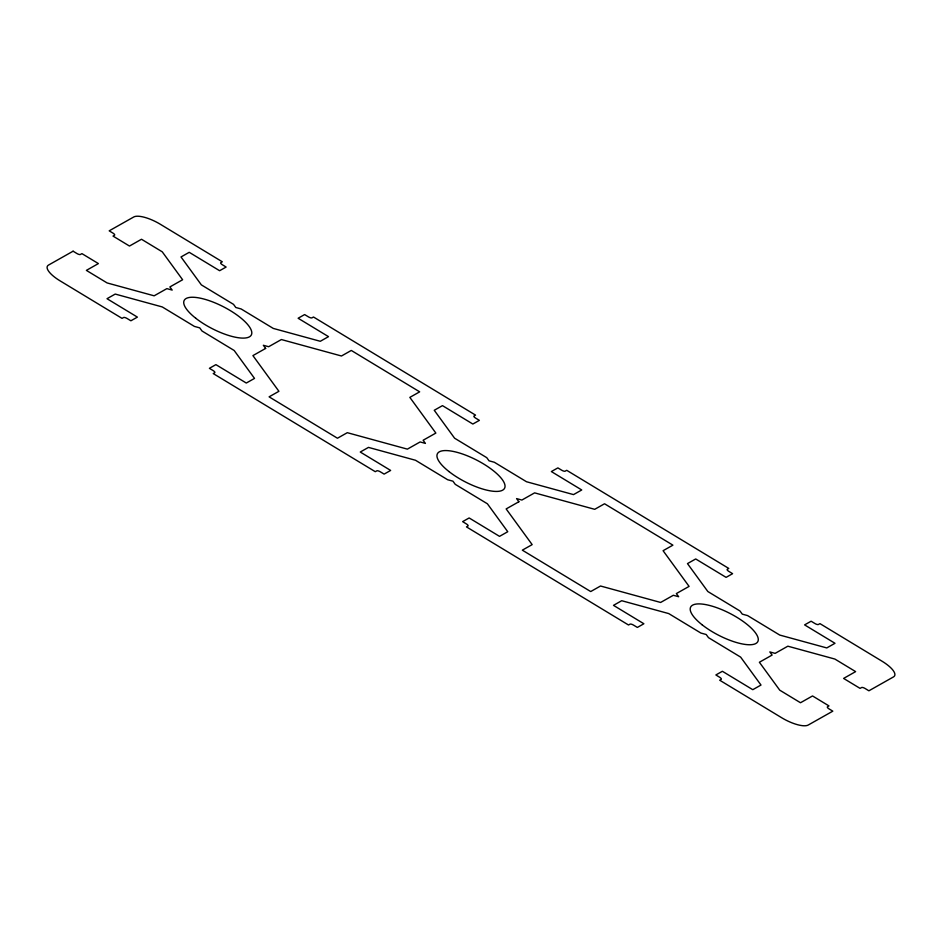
<?xml version="1.0" encoding="UTF-8"?>
<svg xmlns="http://www.w3.org/2000/svg" width="942" height="942" viewBox="0 0 942 942"><rect width="100%" height="100%" fill="white"/><g stroke="black" fill="none" stroke-linecap="round" stroke-linejoin="round"><path stroke-width="1.41" d="M73.099 251.196L48.537 265.067A22.655 7.371 27.2 0 0 60.005 280.81L122.048 318.372L123.555 317.525A3.014 0.989 27.2 0 1 127.088 318.49L130.891 320.786L137.402 317.113L107.011 298.708L115.23 294.069L162.26 306.939L194.417 326.415L199.716 327.863L202.012 331.007L234.169 350.483L254.517 378.401L246.298 383.041L215.906 364.636L209.395 368.322L213.186 370.618A3.014 0.989 27.2 0 1 214.717 372.714L213.222 373.562L375.293 471.695L376.788 470.835A3.014 0.989 27.2 0 1 380.332 471.812L384.124 474.109L390.647 470.435L360.256 452.03L368.475 447.391L415.493 460.261L447.65 479.737L452.949 481.185L455.245 484.329L487.403 503.793L507.75 531.724L499.531 536.363L469.151 517.959L462.628 521.633L466.431 523.94A3.014 0.989 27.2 0 1 467.962 526.036L466.455 526.884L628.526 625.005L630.033 624.157A3.014 0.989 27.2 0 1 633.566 625.135L637.369 627.431L643.881 623.757L613.489 605.353L621.708 600.713L668.738 613.583L700.883 633.048L706.194 634.508L708.49 637.652L740.636 657.116L760.995 685.046L752.776 689.685L722.384 671.281L715.873 674.955L719.664 677.263A3.014 0.989 27.2 0 1 721.195 679.359L719.688 680.206L781.73 717.769A22.655 7.371 27.2 0 0 808.248 725.022L832.81 711.163L829.007 708.867A3.014 0.989 27.2 0 1 827.476 706.771L828.984 705.923L812.522 695.95L800.5 702.744L779.74 690.168L759.382 662.25L772.11 655.067L769.826 651.923L775.125 653.371L787.853 646.188L834.883 659.059L855.63 671.622L843.608 678.417L860.07 688.378L861.565 687.53A3.014 0.989 27.2 0 1 865.109 688.496L868.901 690.804L893.463 676.933A22.655 7.371 27.2 0 0 881.995 661.19L819.952 623.628L818.445 624.475A3.014 0.989 27.2 0 1 814.912 623.51L811.109 621.214L804.598 624.887L834.989 643.292L826.77 647.931L779.74 635.061L747.583 615.585L742.284 614.137L739.988 610.993L707.831 591.517L687.483 563.599L695.702 558.959L726.094 577.364L732.605 573.678L728.814 571.382A3.014 0.989 27.2 0 1 727.283 569.286L728.778 568.438L566.707 470.305L565.212 471.165A3.014 0.989 27.2 0 1 561.668 470.188L557.876 467.891L551.353 471.565L581.744 489.97L573.525 494.609L526.507 481.739L494.35 462.263L489.051 460.815L486.755 457.671L454.597 438.207L434.25 410.276L442.469 405.637L472.849 424.041L479.372 420.368L475.569 418.06A3.014 0.989 27.2 0 1 474.038 415.964L475.545 415.116L313.474 316.995L311.967 317.843A3.014 0.989 27.2 0 1 308.434 316.865L304.631 314.569L298.119 318.243L328.511 336.647L320.292 341.287L273.262 328.417L241.117 308.952L235.806 307.492L233.51 304.348L201.364 284.884L181.005 256.954L189.224 252.315L219.616 270.719L226.127 267.045L222.336 264.737A3.014 0.989 27.2 0 1 220.805 262.641L222.312 261.794L160.27 224.231A22.655 7.371 27.2 0 0 133.752 216.978L109.19 230.837L112.993 233.133A3.014 0.989 27.2 0 1 114.524 235.229L113.016 236.077L129.478 246.05L141.5 239.256L162.26 251.832L182.618 279.75L169.89 286.933L172.174 290.077L166.875 288.629L154.147 295.812L107.117 282.941L86.37 270.378L98.392 263.583L81.93 253.622L80.435 254.47A3.014 0.989 27.2 0 1 76.891 253.504L73.099 251.196M265.644 348.422L252.915 355.605L278.914 391.295L269.094 396.841L337.46 438.23L347.292 432.684L407.38 449.134L420.12 441.951L425.419 443.399L423.123 440.255L435.852 433.073L409.841 397.383L419.673 391.837L351.295 350.448L341.475 355.994L281.375 339.544L268.647 346.727L263.348 345.278L265.644 348.422M518.877 501.745L506.148 508.927L532.159 544.617L522.327 550.163L590.705 591.552L600.525 586.006L660.625 602.456L673.353 595.273L678.652 596.722L676.356 593.578L689.085 586.395L663.086 550.705L672.906 545.159L604.54 503.77L594.708 509.316L534.62 492.866L521.88 500.049L516.581 498.601L518.877 501.745M195.724 318.219A37.751 12.293 27.2 0 0 251.255 335.093A37.751 12.293 27.2 0 0 206.31 299.721A37.751 12.293 27.2 0 0 195.724 318.219M448.957 471.542A37.751 12.293 27.2 0 0 504.488 488.415A37.751 12.293 27.2 0 0 459.555 453.043A37.751 12.293 27.2 0 0 448.957 471.542M702.19 624.852A37.751 12.293 27.2 0 0 757.733 641.737A37.751 12.293 27.2 0 0 712.788 606.365A37.751 12.293 27.2 0 0 702.19 624.852"/></g></svg>
